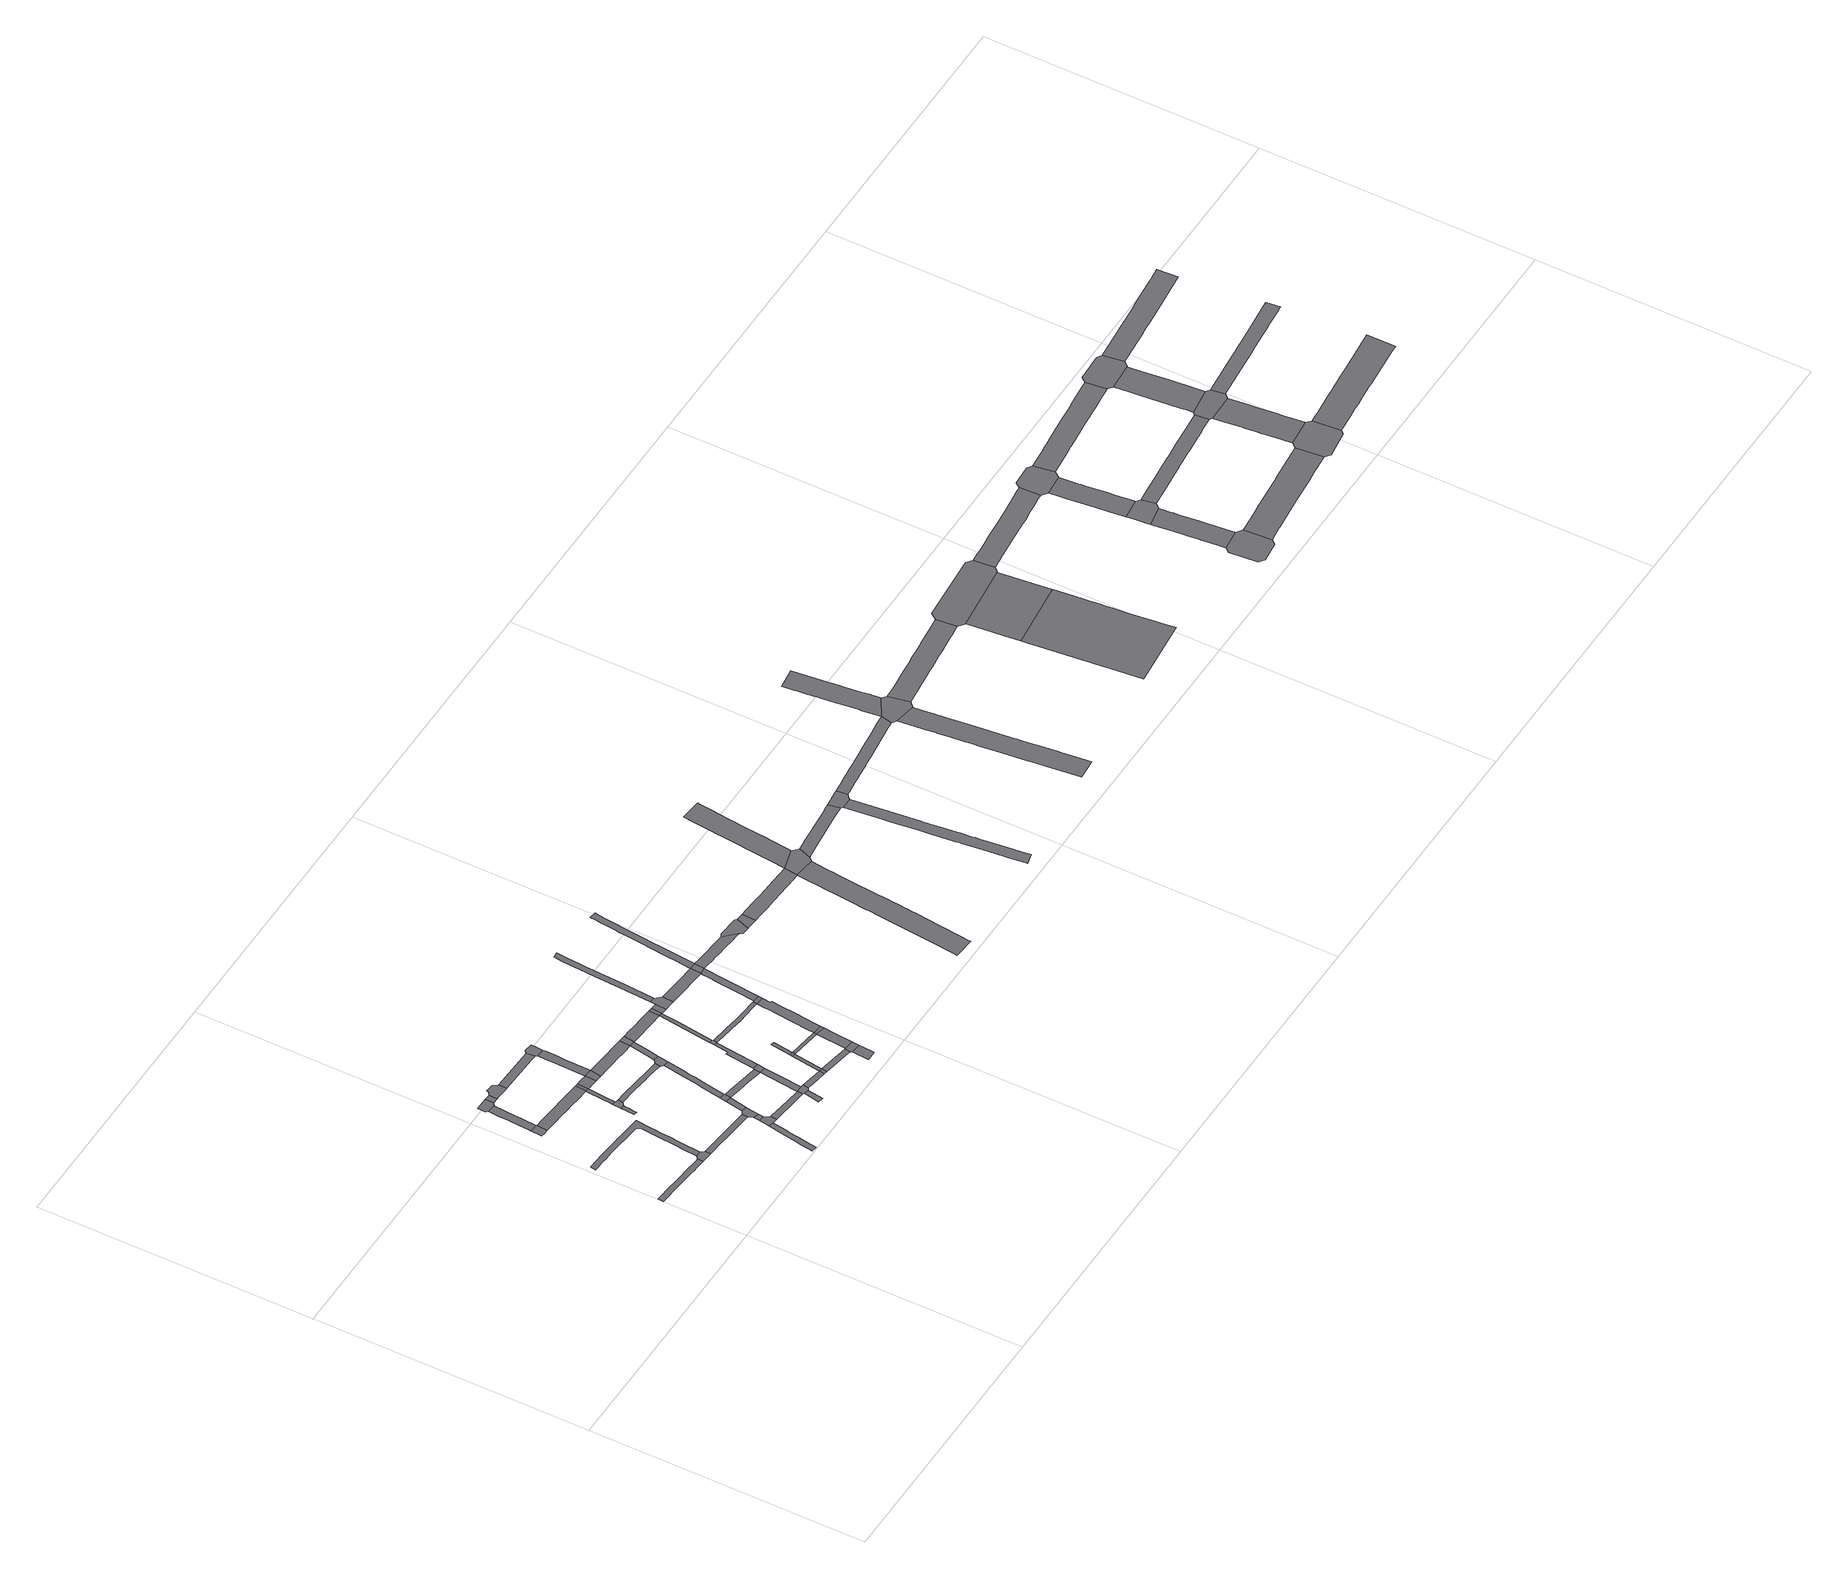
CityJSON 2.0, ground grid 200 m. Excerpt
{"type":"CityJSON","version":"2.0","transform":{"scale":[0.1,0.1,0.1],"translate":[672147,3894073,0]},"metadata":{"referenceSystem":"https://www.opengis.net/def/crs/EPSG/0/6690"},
"CityObjects":{
"road1":{"type":"Road","attributes":{"function":"9","usage":"9","RoadStructureAttribute.widthType":"4","RoadStructureAttribute.width":3.94,"RoadStructureAttribute.sectionType":"1"},"geometry":[{"type":"MultiSurface","lod":"1","boundaries":[[[0,1,2,3,4,5,6,7,8,9,10,11,12,13,14,15]]]}]},
"road2":{"type":"Road","attributes":{"function":"9","usage":"9","RoadStructureAttribute.widthType":"4","RoadStructureAttribute.width":3.96,"RoadStructureAttribute.sectionType":"1"},"geometry":[{"type":"MultiSurface","lod":"1","boundaries":[[[16,17,18,19,20,21,22,23,24,25,26,27,28,29,30,31,32,33,34,35,36,37,38,39,40,41,42,43,44,45,46,47,48,49,50,51]]]}]},
"road3":{"type":"Road","attributes":{"function":"9","usage":"9","RoadStructureAttribute.widthType":"9","RoadStructureAttribute.width":-9999,"RoadStructureAttribute.sectionType":"9"},"geometry":[{"type":"MultiSurface","lod":"1","boundaries":[[[52,53,54,55,56]]]}]},
"road4":{"type":"Road","attributes":{"function":"9","usage":"9","RoadStructureAttribute.widthType":"9","RoadStructureAttribute.width":-9999,"RoadStructureAttribute.sectionType":"9"},"geometry":[{"type":"MultiSurface","lod":"1","boundaries":[[[30,8,7,57,58,31]]]}]},
"road5":{"type":"Road","attributes":{"function":"9","usage":"9","RoadStructureAttribute.widthType":"3","RoadStructureAttribute.width":5.12,"RoadStructureAttribute.sectionType":"1"},"geometry":[{"type":"MultiSurface","lod":"1","boundaries":[[[55,59,60,61,62,63,64,65,66,67,68,69,70,56]]]}]},
"road6":{"type":"Road","attributes":{"function":"9","usage":"9","RoadStructureAttribute.widthType":"9","RoadStructureAttribute.width":-9999,"RoadStructureAttribute.sectionType":"9"},"geometry":[{"type":"MultiSurface","lod":"1","boundaries":[[[65,64,71,72,73,74]]]}]},
"road7":{"type":"Road","attributes":{"function":"9","usage":"9","RoadStructureAttribute.widthType":"3","RoadStructureAttribute.width":5.84,"RoadStructureAttribute.sectionType":"1"},"geometry":[{"type":"MultiSurface","lod":"1","boundaries":[[[75,76,72,71]]]}]},
"road8":{"type":"Road","attributes":{"function":"9","usage":"9","RoadStructureAttribute.widthType":"2","RoadStructureAttribute.width":8.48,"RoadStructureAttribute.sectionType":"1"},"geometry":[{"type":"MultiSurface","lod":"1","boundaries":[[[55,54,77,78,79,80,81,82,83,84,85,86,87,88,89,90,91,92,93,94,95,96,97]]]}]},
"road9":{"type":"Road","attributes":{"function":"9","usage":"9","RoadStructureAttribute.widthType":"4","RoadStructureAttribute.width":3.94,"RoadStructureAttribute.sectionType":"1"},"geometry":[{"type":"MultiSurface","lod":"1","boundaries":[[[98,99,100,101,102,103,58,57,104,105,106,107,108]]]}]},
"road10":{"type":"Road","attributes":{"function":"9","usage":"9","RoadStructureAttribute.widthType":"9","RoadStructureAttribute.width":-9999,"RoadStructureAttribute.sectionType":"9"},"geometry":[{"type":"MultiSurface","lod":"1","boundaries":[[[75,109,110,111,112,113,114,115,76]]]}]},
"road11":{"type":"Road","attributes":{"function":"9","usage":"9","RoadStructureAttribute.widthType":"9","RoadStructureAttribute.width":-9999,"RoadStructureAttribute.sectionType":"1"},"geometry":[{"type":"MultiSurface","lod":"1","boundaries":[[[116,117,118,119,120,121]]]}]},
"road12":{"type":"Road","attributes":{"function":"9","usage":"9","RoadStructureAttribute.widthType":"3","RoadStructureAttribute.width":4.84,"RoadStructureAttribute.sectionType":"1"},"geometry":[{"type":"MultiSurface","lod":"1","boundaries":[[[122,123,124,125,126,127,128,129,130,131,132,133,134,135,136,137,138]]]}]},
"road13":{"type":"Road","attributes":{"function":"9","usage":"9","RoadStructureAttribute.widthType":"9","RoadStructureAttribute.width":-9999,"RoadStructureAttribute.sectionType":"9"},"geometry":[{"type":"MultiSurface","lod":"1","boundaries":[[[139,116,121,140,141,142,143]]]}]},
"road14":{"type":"Road","attributes":{"function":"9","usage":"9","RoadStructureAttribute.widthType":"4","RoadStructureAttribute.width":2.58,"RoadStructureAttribute.sectionType":"1"},"geometry":[{"type":"MultiSurface","lod":"1","boundaries":[[[144,145,146,86,147,148,149,139,143]]]}]},
"road15":{"type":"Road","attributes":{"function":"9","usage":"9","RoadStructureAttribute.widthType":"9","RoadStructureAttribute.width":-9999,"RoadStructureAttribute.sectionType":"9"},"geometry":[{"type":"MultiSurface","lod":"1","boundaries":[[[150,131,130,151,152,153,154]]]}]},
"road16":{"type":"Road","attributes":{"function":"9","usage":"9","RoadStructureAttribute.widthType":"3","RoadStructureAttribute.width":4.84,"RoadStructureAttribute.sectionType":"1"},"geometry":[{"type":"MultiSurface","lod":"1","boundaries":[[[150,154,155,156]]]}]},
"road17":{"type":"Road","attributes":{"function":"9","usage":"9","RoadStructureAttribute.widthType":"9","RoadStructureAttribute.width":-9999,"RoadStructureAttribute.sectionType":"9"},"geometry":[{"type":"MultiSurface","lod":"1","boundaries":[[[146,157,87,86]]]}]},
"road18":{"type":"Road","attributes":{"function":"9","usage":"9","RoadStructureAttribute.widthType":"9","RoadStructureAttribute.width":-9999,"RoadStructureAttribute.sectionType":"9"},"geometry":[{"type":"MultiSurface","lod":"1","boundaries":[[[155,158,159,160,108,107,156]]]}]},
"road19":{"type":"Road","attributes":{"function":"9","usage":"9","RoadStructureAttribute.widthType":"2","RoadStructureAttribute.width":8.48,"RoadStructureAttribute.sectionType":"1"},"geometry":[{"type":"MultiSurface","lod":"1","boundaries":[[[161,162,163,157,146,164,165,166,167,168]]]}]},
"road20":{"type":"Road","attributes":{"function":"9","usage":"9","RoadStructureAttribute.widthType":"3","RoadStructureAttribute.width":5.84,"RoadStructureAttribute.sectionType":"1"},"geometry":[{"type":"MultiSurface","lod":"1","boundaries":[[[169,170,112,111,171,172,173,174,175]]]}]},
"road21":{"type":"Road","attributes":{"function":"9","usage":"9","RoadStructureAttribute.widthType":"3","RoadStructureAttribute.width":4.84,"RoadStructureAttribute.sectionType":"1"},"geometry":[{"type":"MultiSurface","lod":"1","boundaries":[[[160,159,176,177]]]}]},
"road22":{"type":"Road","attributes":{"function":"9","usage":"9","RoadStructureAttribute.widthType":"9","RoadStructureAttribute.width":-9999,"RoadStructureAttribute.sectionType":"9"},"geometry":[{"type":"MultiSurface","lod":"1","boundaries":[[[176,178,179,180,181,177]]]}]},
"road23":{"type":"Road","attributes":{"function":"9","usage":"9","RoadStructureAttribute.widthType":"9","RoadStructureAttribute.width":-9999,"RoadStructureAttribute.sectionType":"9"},"geometry":[{"type":"MultiSurface","lod":"1","boundaries":[[[167,182,183,168]]]}]},
"road24":{"type":"Road","attributes":{"function":"9","usage":"9","RoadStructureAttribute.widthType":"4","RoadStructureAttribute.width":3.27,"RoadStructureAttribute.sectionType":"1"},"geometry":[{"type":"MultiSurface","lod":"1","boundaries":[[[184,185,186,187,188,189,141,140,190,191,192,193,194,195,196]]]}]},
"road25":{"type":"Road","attributes":{"function":"9","usage":"9","RoadStructureAttribute.widthType":"3","RoadStructureAttribute.width":4.39,"RoadStructureAttribute.sectionType":"1"},"geometry":[{"type":"MultiSurface","lod":"1","boundaries":[[[197,198,199,200,153,152,201,202,203,204,205,206]]]}]},
"road26":{"type":"Road","attributes":{"function":"9","usage":"9","RoadStructureAttribute.widthType":"3","RoadStructureAttribute.width":5.75,"RoadStructureAttribute.sectionType":"1"},"geometry":[{"type":"MultiSurface","lod":"1","boundaries":[[[183,207,208,209,210,211,212,213,214,215,216,217,218,219,220,168]]]}]},
"road27":{"type":"Road","attributes":{"function":"9","usage":"9","RoadStructureAttribute.widthType":"3","RoadStructureAttribute.width":4.84,"RoadStructureAttribute.sectionType":"1"},"geometry":[{"type":"MultiSurface","lod":"1","boundaries":[[[221,222,223,181,180,224,225,226,227,228,229,230,231,232]]]}]},
"road28":{"type":"Road","attributes":{"function":"9","usage":"9","RoadStructureAttribute.widthType":"9","RoadStructureAttribute.width":-9999,"RoadStructureAttribute.sectionType":"9"},"geometry":[{"type":"MultiSurface","lod":"1","boundaries":[[[214,213,233,234,235,175,174]]]}]},
"road29":{"type":"Road","attributes":{"function":"9","usage":"9","RoadStructureAttribute.widthType":"3","RoadStructureAttribute.width":4.16,"RoadStructureAttribute.sectionType":"1"},"geometry":[{"type":"MultiSurface","lod":"1","boundaries":[[[236,237,238,239]]]}]},
"road30":{"type":"Road","attributes":{"function":"9","usage":"9","RoadStructureAttribute.widthType":"4","RoadStructureAttribute.width":3.99,"RoadStructureAttribute.sectionType":"1"},"geometry":[{"type":"MultiSurface","lod":"1","boundaries":[[[178,240,241,242,243,244,245,246,247,248,179]]]}]},
"road31":{"type":"Road","attributes":{"function":"9","usage":"9","RoadStructureAttribute.widthType":"2","RoadStructureAttribute.width":8.48,"RoadStructureAttribute.sectionType":"1"},"geometry":[{"type":"MultiSurface","lod":"1","boundaries":[[[182,249,250,251,252,253,254,255,256,257,258,259,260,183]]]}]},
"road32":{"type":"Road","attributes":{"function":"9","usage":"9","RoadStructureAttribute.widthType":"9","RoadStructureAttribute.width":-9999,"RoadStructureAttribute.sectionType":"9"},"geometry":[{"type":"MultiSurface","lod":"1","boundaries":[[[261,205,204,238,237,262,263]]]}]},
"road33":{"type":"Road","attributes":{"function":"9","usage":"9","RoadStructureAttribute.widthType":"9","RoadStructureAttribute.width":-9999,"RoadStructureAttribute.sectionType":"9"},"geometry":[{"type":"MultiSurface","lod":"1","boundaries":[[[231,264,265,266,267,196,195,232]]]}]},
"road34":{"type":"Road","attributes":{"function":"9","usage":"9","RoadStructureAttribute.widthType":"3","RoadStructureAttribute.width":4.16,"RoadStructureAttribute.sectionType":"1"},"geometry":[{"type":"MultiSurface","lod":"1","boundaries":[[[205,261,268,269,270,271,272,273,274]]]}]},
"road35":{"type":"Road","attributes":{"function":"9","usage":"9","RoadStructureAttribute.widthType":"4","RoadStructureAttribute.width":3.75,"RoadStructureAttribute.sectionType":"1"},"geometry":[{"type":"MultiSurface","lod":"1","boundaries":[[[262,275,276,277,278,263]]]}]},
"road36":{"type":"Road","attributes":{"function":"9","usage":"9","RoadStructureAttribute.widthType":"3","RoadStructureAttribute.width":4.84,"RoadStructureAttribute.sectionType":"1"},"geometry":[{"type":"MultiSurface","lod":"1","boundaries":[[[279,280,281,282,255,283,284,285,267,266]]]}]},
"road37":{"type":"Road","attributes":{"function":"9","usage":"9","RoadStructureAttribute.widthType":"9","RoadStructureAttribute.width":-9999,"RoadStructureAttribute.sectionType":"9"},"geometry":[{"type":"MultiSurface","lod":"1","boundaries":[[[286,287,288,244,243,271,270,289,290]]]}]},
"road38":{"type":"Road","attributes":{"function":"9","usage":"9","RoadStructureAttribute.widthType":"9","RoadStructureAttribute.width":-9999,"RoadStructureAttribute.sectionType":"9"},"geometry":[{"type":"MultiSurface","lod":"1","boundaries":[[[256,255,282,291]]]}]},
"road39":{"type":"Road","attributes":{"function":"9","usage":"9","RoadStructureAttribute.widthType":"9","RoadStructureAttribute.width":-9999,"RoadStructureAttribute.sectionType":"9"},"geometry":[{"type":"MultiSurface","lod":"1","boundaries":[[[292,277,276,293]]]}]},
"road40":{"type":"Road","attributes":{"function":"9","usage":"9","RoadStructureAttribute.widthType":"3","RoadStructureAttribute.width":4.16,"RoadStructureAttribute.sectionType":"1"},"geometry":[{"type":"MultiSurface","lod":"1","boundaries":[[[294,295,286,290,296,297,298]]]}]},
"road41":{"type":"Road","attributes":{"function":"9","usage":"9","RoadStructureAttribute.widthType":"4","RoadStructureAttribute.width":2.46,"RoadStructureAttribute.sectionType":"1"},"geometry":[{"type":"MultiSurface","lod":"1","boundaries":[[[299,277,292,300,301,302,303]]]}]},
"road42":{"type":"Road","attributes":{"function":"9","usage":"9","RoadStructureAttribute.widthType":"9","RoadStructureAttribute.width":-9999,"RoadStructureAttribute.sectionType":"9"},"geometry":[{"type":"MultiSurface","lod":"1","boundaries":[[[297,304,305,306,307,308,309,310,311,298]]]}]},
"road43":{"type":"Road","attributes":{"function":"9","usage":"9","RoadStructureAttribute.widthType":"9","RoadStructureAttribute.width":-9999,"RoadStructureAttribute.sectionType":"9"},"geometry":[{"type":"MultiSurface","lod":"1","boundaries":[[[302,312,313,303]]]}]},
"road44":{"type":"Road","attributes":{"function":"9","usage":"9","RoadStructureAttribute.widthType":"4","RoadStructureAttribute.width":3.75,"RoadStructureAttribute.sectionType":"1"},"geometry":[{"type":"MultiSurface","lod":"1","boundaries":[[[314,315,316,317,318,319,292,293]]]}]},
"road45":{"type":"Road","attributes":{"function":"9","usage":"9","RoadStructureAttribute.widthType":"2","RoadStructureAttribute.width":8.48,"RoadStructureAttribute.sectionType":"1"},"geometry":[{"type":"MultiSurface","lod":"1","boundaries":[[[320,321,322,323,291,282,324,325,326,327,328,329,330]]]}]},
"road46":{"type":"Road","attributes":{"function":"9","usage":"9","RoadStructureAttribute.widthType":"4","RoadStructureAttribute.width":2.46,"RoadStructureAttribute.sectionType":"1"},"geometry":[{"type":"MultiSurface","lod":"1","boundaries":[[[312,331,332,333,313]]]}]},
"road47":{"type":"Road","attributes":{"function":"9","usage":"9","RoadStructureAttribute.widthType":"4","RoadStructureAttribute.width":2.41,"RoadStructureAttribute.sectionType":"1"},"geometry":[{"type":"MultiSurface","lod":"1","boundaries":[[[334,335,336,337,310,309,338,339,340,341,330]]]}]},
"road48":{"type":"Road","attributes":{"function":"9","usage":"9","RoadStructureAttribute.widthType":"4","RoadStructureAttribute.width":1.93,"RoadStructureAttribute.sectionType":"1"},"geometry":[{"type":"MultiSurface","lod":"1","boundaries":[[[342,343,344,345,346,347,312,302,348]]]}]},
"road49":{"type":"Road","attributes":{"function":"9","usage":"9","RoadStructureAttribute.widthType":"2","RoadStructureAttribute.width":7.34,"RoadStructureAttribute.sectionType":"1"},"geometry":[{"type":"MultiSurface","lod":"1","boundaries":[[[349,350,351,352,353,354]]]}]},
"road50":{"type":"Road","attributes":{"function":"9","usage":"9","RoadStructureAttribute.widthType":"9","RoadStructureAttribute.width":-9999,"RoadStructureAttribute.sectionType":"9"},"geometry":[{"type":"MultiSurface","lod":"1","boundaries":[[[316,352,351,355,356,357,317]]]}]},
"road51":{"type":"Road","attributes":{"function":"9","usage":"9","RoadStructureAttribute.widthType":"9","RoadStructureAttribute.width":-9999,"RoadStructureAttribute.sectionType":"9"},"geometry":[{"type":"MultiSurface","lod":"1","boundaries":[[[341,358,320,330]]]}]},
"road52":{"type":"Road","attributes":{"function":"9","usage":"9","RoadStructureAttribute.widthType":"4","RoadStructureAttribute.width":2.9,"RoadStructureAttribute.sectionType":"1"},"geometry":[{"type":"MultiSurface","lod":"1","boundaries":[[[359,360,361,362,363,306,305,364,365,366,367,368,369,370]]]}]},
"road53":{"type":"Road","attributes":{"function":"9","usage":"9","RoadStructureAttribute.widthType":"2","RoadStructureAttribute.width":7.34,"RoadStructureAttribute.sectionType":"1"},"geometry":[{"type":"MultiSurface","lod":"1","boundaries":[[[355,371,372,344,373,356]]]}]},
"road54":{"type":"Road","attributes":{"function":"9","usage":"9","RoadStructureAttribute.widthType":"2","RoadStructureAttribute.width":8.48,"RoadStructureAttribute.sectionType":"1"},"geometry":[{"type":"MultiSurface","lod":"1","boundaries":[[[374,358,341,375,376]]]}]},
"road55":{"type":"Road","attributes":{"function":"9","usage":"9","RoadStructureAttribute.widthType":"9","RoadStructureAttribute.width":-9999,"RoadStructureAttribute.sectionType":"9"},"geometry":[{"type":"MultiSurface","lod":"1","boundaries":[[[345,344,372,377]]]}]},
"road56":{"type":"Road","attributes":{"function":"9","usage":"9","RoadStructureAttribute.widthType":"9","RoadStructureAttribute.width":-9999,"RoadStructureAttribute.sectionType":"9"},"geometry":[{"type":"MultiSurface","lod":"1","boundaries":[[[378,379,380,381,374,376,382,383,384]]]}]},
"road57":{"type":"Road","attributes":{"function":"9","usage":"9","RoadStructureAttribute.widthType":"2","RoadStructureAttribute.width":7.34,"RoadStructureAttribute.sectionType":"1"},"geometry":[{"type":"MultiSurface","lod":"1","boundaries":[[[377,385,386,387,388,389,390,391,359,392,393,394,395,396,397,345]]]}]},
"road58":{"type":"Road","attributes":{"function":"9","usage":"9","RoadStructureAttribute.widthType":"4","RoadStructureAttribute.width":3.91,"RoadStructureAttribute.sectionType":"1"},"geometry":[{"type":"MultiSurface","lod":"1","boundaries":[[[398,399,400,401,402,403,379,378,404,405,406,407,408,409,410,411,412,413,414,415,416,417,418,419,420]]]}]},
"road59":{"type":"Road","attributes":{"function":"9","usage":"9","RoadStructureAttribute.widthType":"9","RoadStructureAttribute.width":-9999,"RoadStructureAttribute.sectionType":"9"},"geometry":[{"type":"MultiSurface","lod":"1","boundaries":[[[421,360,359,391,422,423]]]}]},
"road60":{"type":"Road","attributes":{"function":"9","usage":"9","RoadStructureAttribute.widthType":"2","RoadStructureAttribute.width":8.48,"RoadStructureAttribute.sectionType":"1"},"geometry":[{"type":"MultiSurface","lod":"1","boundaries":[[[424,425,426,427,384,383,428,429,430,431,432,433]]]}]},
"road61":{"type":"Road","attributes":{"function":"9","usage":"9","RoadStructureAttribute.widthType":"3","RoadStructureAttribute.width":4.78,"RoadStructureAttribute.sectionType":"1"},"geometry":[{"type":"MultiSurface","lod":"1","boundaries":[[[422,434,435,436,437,438,432,439,440,441,442,443,444,445,423]]]}]},
"road62":{"type":"Road","attributes":{"function":"9","usage":"9","RoadStructureAttribute.widthType":"9","RoadStructureAttribute.width":-9999,"RoadStructureAttribute.sectionType":"9"},"geometry":[{"type":"MultiSurface","lod":"1","boundaries":[[[432,438,446,433]]]}]},
"road63":{"type":"Road","attributes":{"function":"9","usage":"9","RoadStructureAttribute.widthType":"3","RoadStructureAttribute.width":4.62,"RoadStructureAttribute.sectionType":"1"},"geometry":[{"type":"MultiSurface","lod":"1","boundaries":[[[447,448,449,450,451,452,453,454,455,456,457,458,459,460,461,462,463,464,465,466,467,468,469,470,471,472,433,446]]]}]},
"road64":{"type":"Road","attributes":{"function":"9","usage":"9","RoadStructureAttribute.widthType":"2","RoadStructureAttribute.width":8.48,"RoadStructureAttribute.sectionType":"1"},"geometry":[{"type":"MultiSurface","lod":"1","boundaries":[[[446,438,473,474,475,476,477,478,479,480,481,482,483,484,485]]]}]},
"road65":{"type":"Road","attributes":{"function":"9","usage":"9","RoadStructureAttribute.widthType":"9","RoadStructureAttribute.width":-9999,"RoadStructureAttribute.sectionType":"9"},"geometry":[{"type":"MultiSurface","lod":"1","boundaries":[[[486,487,481,480,488,489,490,491]]]}]},
"road66":{"type":"Road","attributes":{"function":"9","usage":"9","RoadStructureAttribute.widthType":"2","RoadStructureAttribute.width":8.48,"RoadStructureAttribute.sectionType":"1"},"geometry":[{"type":"MultiSurface","lod":"1","boundaries":[[[492,491,490,493,494]]]}]},
"road67":{"type":"Road","attributes":{"function":"9","usage":"9","RoadStructureAttribute.widthType":"2","RoadStructureAttribute.width":8.48,"RoadStructureAttribute.sectionType":"1"},"geometry":[{"type":"MultiSurface","lod":"1","boundaries":[[[495,496,497,498,499,500,501,502,503,504,505,506,492,494]]]}]},
"road68":{"type":"Road","attributes":{"function":"9","usage":"9","RoadStructureAttribute.widthType":"1","RoadStructureAttribute.width":15.11,"RoadStructureAttribute.sectionType":"1"},"geometry":[{"type":"MultiSurface","lod":"1","boundaries":[[[501,507,508,509,510,511,512,513,514,515,516,517,518,519,520,521,522,523,524,525,526,527,528,529,530,531,532,533,534,535,536,537,538,539,540,541]]]}]},
"road69":{"type":"Road","attributes":{"function":"9","usage":"9","RoadStructureAttribute.widthType":"9","RoadStructureAttribute.width":-9999,"RoadStructureAttribute.sectionType":"9"},"geometry":[{"type":"MultiSurface","lod":"1","boundaries":[[[542,543,544,502,501,541]]]}]},
"road70":{"type":"Road","attributes":{"function":"9","usage":"9","RoadStructureAttribute.widthType":"1","RoadStructureAttribute.width":15.11,"RoadStructureAttribute.sectionType":"1"},"geometry":[{"type":"MultiSurface","lod":"1","boundaries":[[[545,546,547,548,549,550,551,552,553,554,555,556,557,502,544,558,559,560,561,562,563,564,565,566,567,568,569,570]]]}]},
"road71":{"type":"Road","attributes":{"function":"9","usage":"9","RoadStructureAttribute.widthType":"2","RoadStructureAttribute.width":7.85,"RoadStructureAttribute.sectionType":"1"},"geometry":[{"type":"MultiSurface","lod":"1","boundaries":[[[571,572,573,574,575,576,577,578,579,580,581,582,583,584,585,586,543,542]]]}]},
"road72":{"type":"Road","attributes":{"function":"9","usage":"9","RoadStructureAttribute.widthType":"2","RoadStructureAttribute.width":7.68,"RoadStructureAttribute.sectionType":"1"},"geometry":[{"type":"MultiSurface","lod":"1","boundaries":[[[587,588,589,590,591,592,593,594,595,596,597,598,599,600,601,602,603,604,605,606,607,608,609,610,611,612,613,614,615,616,617,618,619,620,621,622,623]]]}]},
"road73":{"type":"Road","attributes":{"function":"9","usage":"9","RoadStructureAttribute.widthType":"9","RoadStructureAttribute.width":-9999,"RoadStructureAttribute.sectionType":"9"},"geometry":[{"type":"MultiSurface","lod":"1","boundaries":[[[624,625,626,578,577,604,603,627,628]]]}]},
"road74":{"type":"Road","attributes":{"function":"9","usage":"9","RoadStructureAttribute.widthType":"2","RoadStructureAttribute.width":7.85,"RoadStructureAttribute.sectionType":"1"},"geometry":[{"type":"MultiSurface","lod":"1","boundaries":[[[629,630,631,632,633,634,635,636,637,638,639,640,641,642,643,644,645,646,647,648,649,650,651,652,653,654,655,656,657,624,628]]]}]},
"road75":{"type":"Road","attributes":{"function":"9","usage":"9","RoadStructureAttribute.widthType":"2","RoadStructureAttribute.width":14.54,"RoadStructureAttribute.sectionType":"1"},"geometry":[{"type":"MultiSurface","lod":"1","boundaries":[[[658,659,660,661,662,663,664,665,666,667,668,669,670,671,672,673,674,675,676,677,678,679,680,681,682,683,684,685,686,687,688,689,690,691,692,693,694]]]}]},
"road76":{"type":"Road","attributes":{"function":"9","usage":"9","RoadStructureAttribute.widthType":"9","RoadStructureAttribute.width":-9999,"RoadStructureAttribute.sectionType":"9"},"geometry":[{"type":"MultiSurface","lod":"1","boundaries":[[[695,696,641,640,694,693,697]]]}]},
"road77":{"type":"Road","attributes":{"function":"9","usage":"9","RoadStructureAttribute.widthType":"2","RoadStructureAttribute.width":14.54,"RoadStructureAttribute.sectionType":"1"},"geometry":[{"type":"MultiSurface","lod":"1","boundaries":[[[698,699,700,701,702,703,704,705,706,707,708,709,710,711,641,696,712,713,714,715,716,717,718,719,720,721,722,723]]]}]},
"road78":{"type":"Road","attributes":{"function":"9","usage":"9","RoadStructureAttribute.widthType":"2","RoadStructureAttribute.width":12.28,"RoadStructureAttribute.sectionType":"1"},"geometry":[{"type":"MultiSurface","lod":"1","boundaries":[[[724,725,726,727,728,729,730,731,732,733,734,735,736,737,738,739,740,741,742,743,744,745,746,747,748,749,750,751,752,695,697]]]}]},
"road79":{"type":"Road","attributes":{"function":"2","usage":"1","RoadStructureAttribute.widthType":"1","RoadStructureAttribute.width":44.4,"RoadStructureAttribute.sectionType":"1"},"geometry":[{"type":"MultiSurface","lod":"1","boundaries":[[[753,754,755,756,757,758,759,760,761,762,763,764,765,766,767,768,769,770,771,772,773,774,775,776]]]}]},
"road80":{"type":"Road","attributes":{"function":"1","usage":"1","RoadStructureAttribute.widthType":"1","RoadStructureAttribute.width":44.4,"RoadStructureAttribute.sectionType":"1"},"geometry":[{"type":"MultiSurface","lod":"1","boundaries":[[[775,777,778,779,780,781,782,783,776]]]}]},
"road81":{"type":"Road","attributes":{"function":"9","usage":"9","RoadStructureAttribute.widthType":"9","RoadStructureAttribute.width":-9999,"RoadStructureAttribute.sectionType":"9"},"geometry":[{"type":"MultiSurface","lod":"1","boundaries":[[[741,740,779,778,784,785,786,787,788]]]}]},
"road82":{"type":"Road","attributes":{"function":"9","usage":"9","RoadStructureAttribute.widthType":"2","RoadStructureAttribute.width":12.18,"RoadStructureAttribute.sectionType":"1"},"geometry":[{"type":"MultiSurface","lod":"1","boundaries":[[[789,790,791,792,793,794,795,796,797,798,786,785,799,800,801,802,803,804,805,806,807,808,809,810]]]}]},
"road83":{"type":"Road","attributes":{"function":"9","usage":"9","RoadStructureAttribute.widthType":"9","RoadStructureAttribute.width":-9999,"RoadStructureAttribute.sectionType":"9"},"geometry":[{"type":"MultiSurface","lod":"1","boundaries":[[[811,812,813,814,815,816,817,818]]]}]},
"road84":{"type":"Road","attributes":{"function":"9","usage":"9","RoadStructureAttribute.widthType":"2","RoadStructureAttribute.width":14.52,"RoadStructureAttribute.sectionType":"1"},"geometry":[{"type":"MultiSurface","lod":"1","boundaries":[[[819,820,821,822,823,824,825,826,827,828,829,830,831,832,833,834,835,836,837,838,811,818]]]}]},
"road85":{"type":"Road","attributes":{"function":"9","usage":"9","RoadStructureAttribute.widthType":"9","RoadStructureAttribute.width":-9999,"RoadStructureAttribute.sectionType":"9"},"geometry":[{"type":"MultiSurface","lod":"1","boundaries":[[[839,840,841,842,843,844,845,828,827]]]}]},
"road86":{"type":"Road","attributes":{"function":"9","usage":"9","RoadStructureAttribute.widthType":"2","RoadStructureAttribute.width":14.52,"RoadStructureAttribute.sectionType":"1"},"geometry":[{"type":"MultiSurface","lod":"1","boundaries":[[[841,846,847,848,849,850,851,852,853,854,855,856,857,858,859,860,861,862,863,842]]]}]},
"road87":{"type":"Road","attributes":{"function":"9","usage":"9","RoadStructureAttribute.widthType":"9","RoadStructureAttribute.width":-9999,"RoadStructureAttribute.sectionType":"9"},"geometry":[{"type":"MultiSurface","lod":"1","boundaries":[[[864,865,810,809,857,856,866,867]]]}]},
"road88":{"type":"Road","attributes":{"function":"9","usage":"9","RoadStructureAttribute.widthType":"1","RoadStructureAttribute.width":20.08,"RoadStructureAttribute.sectionType":"1"},"geometry":[{"type":"MultiSurface","lod":"1","boundaries":[[[868,869,870,871,872,873,874,875,876,877,817,816,878,879,880,881,882,883,884,885,886,887]]]}]},
"road89":{"type":"Road","attributes":{"function":"9","usage":"9","RoadStructureAttribute.widthType":"2","RoadStructureAttribute.width":8.97,"RoadStructureAttribute.sectionType":"1"},"geometry":[{"type":"MultiSurface","lod":"1","boundaries":[[[888,889,890,891,892,893,894,895,896,840,839,897,898,899,900,901,902,903,904,905,906,907,908,909,910,911,912]]]}]},
"road90":{"type":"Road","attributes":{"function":"9","usage":"9","RoadStructureAttribute.widthType":"2","RoadStructureAttribute.width":12.51,"RoadStructureAttribute.sectionType":"1"},"geometry":[{"type":"MultiSurface","lod":"1","boundaries":[[[913,914,915,916,917,918,919,920,921,922,923,924,925,867,866,926,927,928,929,930,931,932,933,934,935,936,937,938,939,940,941]]]}]},
"road91":{"type":"Road","attributes":{"function":"9","usage":"9","RoadStructureAttribute.widthType":"9","RoadStructureAttribute.width":-9999,"RoadStructureAttribute.sectionType":"9"},"geometry":[{"type":"MultiSurface","lod":"1","boundaries":[[[886,942,943,944,945,946,947,948,949,887]]]}]},
"road92":{"type":"Road","attributes":{"function":"9","usage":"9","RoadStructureAttribute.widthType":"1","RoadStructureAttribute.width":19,"RoadStructureAttribute.sectionType":"1"},"geometry":[{"type":"MultiSurface","lod":"1","boundaries":[[[947,950,951,952,953,954,955,956,957,958,959,960,961,962,963,964,965,948]]]}]},
"road93":{"type":"Road","attributes":{"function":"9","usage":"9","RoadStructureAttribute.widthType":"9","RoadStructureAttribute.width":-9999,"RoadStructureAttribute.sectionType":"9"},"geometry":[{"type":"MultiSurface","lod":"1","boundaries":[[[911,957,956,966,967,968,969,912]]]}]},
"road94":{"type":"Road","attributes":{"function":"9","usage":"9","RoadStructureAttribute.widthType":"1","RoadStructureAttribute.width":19,"RoadStructureAttribute.sectionType":"1"},"geometry":[{"type":"MultiSurface","lod":"1","boundaries":[[[968,970,971,972,973,974,975,976,977,978,979,980,981,982,969]]]}]},
"road95":{"type":"Road","attributes":{"function":"9","usage":"9","RoadStructureAttribute.widthType":"9","RoadStructureAttribute.width":-9999,"RoadStructureAttribute.sectionType":"9"},"geometry":[{"type":"MultiSurface","lod":"1","boundaries":[[[940,976,975,983,984,985,986,941]]]}]},
"road96":{"type":"Road","attributes":{"function":"9","usage":"9","RoadStructureAttribute.widthType":"1","RoadStructureAttribute.width":20.08,"RoadStructureAttribute.sectionType":"1"},"geometry":[{"type":"MultiSurface","lod":"1","boundaries":[[[987,988,989,990,991,992,993,994,995,996,946,945,997,998,999,1000,1001,1002,1003,1004,1005,1006,1007,1008,1009]]]}]},
"road97":{"type":"Road","attributes":{"function":"9","usage":"9","RoadStructureAttribute.widthType":"2","RoadStructureAttribute.width":8.93,"RoadStructureAttribute.sectionType":"1"},"geometry":[{"type":"MultiSurface","lod":"1","boundaries":[[[1010,1011,1012,1013,1014,1015,1016,1017,1018,1019,1020,1021,1022,1023,1024,1025,1026,1027,967,966]]]}]},
"road98":{"type":"Road","attributes":{"function":"9","usage":"9","RoadStructureAttribute.widthType":"2","RoadStructureAttribute.width":12.64,"RoadStructureAttribute.sectionType":"1"},"geometry":[{"type":"MultiSurface","lod":"1","boundaries":[[[1028,1029,1030,1031,1032,1033,1034,1035,1036,1037,1038,984,983,1039,1040,1041,1042,1043,1044,1045,1046,1047]]]}]}
},
"vertices":[
[4,606,0],[7,605,0],[168,590,0],[259,581,0],[319,575,0],[333,573,0],[370,570,0],[437,564,0],[441,604,0],[415,606,0],[373,610,0],[354,612,0],[210,626,0],[177,629,0],[153,632,0],[8,645,0],
[71,1112,0],[81,1112,0],[125,1109,0],[139,1108,0],[190,1105,0],[222,1103,0],[248,1100,0],[431,1082,0],[480,1077,0],[499,1049,0],[493,987,0],[487,919,0],[475,785,0],[470,727,0],[460,622,0],[501,624,0],[515,782,0],[522,863,0],[527,915,0],[533,979,0],[534,1000,0],[544,1111,0],[470,1118,0],[423,1123,0],[366,1129,0],[350,1130,0],[348,1131,0],[329,1132,0],[293,1136,0],[279,1137,0],[271,1138,0],[259,1139,0],[226,1143,0],[171,1146,0],[43,1154,0],[37,1115,0],
[130,1557,0],[154,1555,0],[189,1552,0],[196,1632,0],[136,1637,0],
[519,557,0],[523,598,0],
[196,1635,0],[197,1653,0],[202,1733,0],[202,1747,0],[205,1800,0],[214,1951,0],[154,1957,0],[150,1888,0],[146,1808,0],[141,1720,0],[138,1659,0],[136,1640,0],
[236,1968,0],[238,2028,0],[144,2032,0],[141,1972,0],
[278,1966,0],[281,2026,0],
[235,1548,0],[253,1547,0],[284,1544,0],[335,1540,0],[420,1532,0],[448,1530,0],[488,1526,0],[511,1524,0],[613,1515,0],[616,1515,0],[623,1594,0],[592,1597,0],[573,1599,0],[557,1600,0],[518,1604,0],[484,1607,0],[363,1617,0],[317,1622,0],[260,1627,0],[250,1627,0],[199,1632,0],
[893,561,0],[643,586,0],[620,588,0],[600,590,0],[592,591,0],[545,595,0],[637,547,0],[698,540,0],[901,520,0],[922,518,0],[923,558,0],
[292,1966,0],[370,1960,0],[390,1960,0],[392,2020,0],[366,2051,0],[306,2059,0],[304,2043,0],
[593,1245,0],[586,1147,0],[609,1145,0],[612,1179,0],[614,1194,0],[618,1243,0],
[905,45,0],[907,59,0],[914,101,0],[922,148,0],[927,179,0],[936,235,0],[938,244,0],[946,294,0],[956,352,0],[917,359,0],[900,258,0],[881,146,0],[874,101,0],[866,57,0],[862,34,0],[859,13,0],[898,7,0],
[597,1309,0],[645,1264,0],[649,1301,0],[624,1304,0],[621,1307,0],
[627,1380,0],[639,1509,0],[639,1512,0],[615,1512,0],[602,1370,0],[599,1338,0],
[930,436,0],[959,352,0],[992,348,0],[997,393,0],[972,429,0],
[977,469,0],[937,482,0],
[647,1592,0],
[988,554,0],[991,568,0],[951,575,0],
[727,1585,0],[703,1587,0],[675,1590,0],[642,1512,0],[686,1508,0],[696,1507,0],[725,1505,0],[730,1585,0],
[473,2017,0],[430,2018,0],[556,1954,0],[674,1950,0],[704,1949,0],[727,1948,0],[720,2008,0],
[1014,695,0],[973,702,0],
[1017,697,0],[1025,741,0],[1022,744,0],[982,751,0],
[776,1501,0],[790,1580,0],
[992,1264,0],[920,1272,0],[874,1277,0],[792,1286,0],[754,1290,0],[710,1295,0],[755,1255,0],[861,1243,0],[879,1241,0],[919,1236,0],[999,1228,0],[1039,1220,0],[1044,1258,0],
[1176,370,0],[1114,378,0],[1098,380,0],[1075,383,0],[1073,339,0],[1131,333,0],[1205,325,0],[1271,318,0],[1274,357,0],[1271,358,0],
[790,1583,0],[790,1600,0],[793,1756,0],[794,1774,0],[795,1820,0],[797,1915,0],[797,1931,0],[737,1932,0],[736,1876,0],[734,1810,0],[734,1775,0],[732,1705,0],[730,1604,0],[730,1588,0],
[1038,1078,0],[1014,934,0],[1009,906,0],[1028,780,0],[1044,871,0],[1048,899,0],[1051,916,0],[1063,984,0],[1068,1017,0],[1077,1068,0],[1098,1196,0],[1059,1203,0],
[799,2000,0],[801,2019,0],[741,2027,0],
[1299,189,0],[1317,304,0],[1279,310,0],[1261,195,0],
[1105,681,0],[1195,666,0],[1295,648,0],[1304,647,0],[1307,692,0],[1303,693,0],[1203,710,0],[1134,722,0],[1113,726,0],
[842,1495,0],[873,1493,0],[915,1489,0],[955,1486,0],[1040,1478,0],[1101,1473,0],[1104,1473,0],[1108,1553,0],[1031,1559,0],[963,1565,0],[871,1573,0],[793,1580,0],
[1322,358,0],[1336,315,0],[1343,355,0],
[1100,1210,0],[1107,1250,0],[1111,1273,0],[1071,1280,0],
[1337,514,0],[1342,562,0],[1351,639,0],[1307,644,0],[1297,561,0],[1288,479,0],[1275,360,0],
[1381,307,0],[1493,288,0],[1500,327,0],[1497,328,0],
[1122,1339,0],[1139,1444,0],[1143,1466,0],[1144,1469,0],[1103,1470,0],[1099,1448,0],[1080,1332,0],
[1314,698,0],[1313,695,0],[1310,693,0],[1353,651,0],[1358,693,0],
[1158,1548,0],
[1525,323,0],[1518,284,0],
[1361,909,0],[1341,912,0],[1384,907,0],[1398,1014,0],[1374,1017,0],
[1500,330,0],[1525,326,0],[1554,534,0],[1555,537,0],[1530,540,0],
[1401,1014,0],[1403,1013,0],[1407,1043,0],[1405,1045,0],[1403,1047,0],[1402,1050,0],[1379,1053,0],[1375,1024,0],
[1558,556,0],[1533,560,0],
[1658,259,0],[1724,248,0],[1743,245,0],[1750,284,0],[1653,301,0],[1527,323,0],
[1434,1524,0],[1346,1532,0],[1266,1539,0],[1220,1543,0],[1147,1469,0],[1184,1466,0],[1228,1462,0],[1275,1458,0],[1341,1452,0],[1424,1445,0],[1427,1445,0],
[1558,559,0],[1579,706,0],[1554,710,0],
[1427,1442,0],[1402,1246,0],[1394,1178,0],[1384,1100,0],[1420,1193,0],[1436,1317,0],[1451,1440,0],[1451,1443,0],
[1738,511,0],[1774,506,0],[1777,505,0],[1779,525,0],[1776,526,0],[1561,556,0],[1558,536,0],
[1814,112,0],[1820,199,0],[1823,225,0],[1752,231,0],[1744,113,0],[1744,110,0],
[1827,276,0],[1757,283,0],[1754,283,0],
[1458,1522,0],
[1824,966,0],[1826,996,0],[1702,1005,0],[1651,1010,0],[1530,1026,0],[1484,1002,0],[1526,996,0],[1549,993,0],[1647,981,0],[1699,975,0],[1783,969,0],[1821,966,0],
[1839,417,0],[1846,492,0],[1777,502,0],
[1504,1518,0],[1454,1442,0],[1497,1439,0],
[1848,519,0],
[1546,1551,0],[1506,1554,0],[1505,1539,0],[1504,1521,0],[1543,1435,0],[1577,1432,0],[1584,1511,0],
[1853,572,0],[1859,630,0],[1869,720,0],[1879,821,0],[1887,897,0],[1875,899,0],[1882,959,0],[1823,963,0],[1817,905,0],[1814,870,0],[1807,802,0],[1783,571,0],[1779,528,0],
[1546,2225,0],[1540,2154,0],[1536,2086,0],[1532,2023,0],[1529,1975,0],[1520,1783,0],[1551,1640,0],[1559,1765,0],[1560,1781,0],[1561,1809,0],[1564,1858,0],[1569,1957,0],[1572,2021,0],[1573,2039,0],[1575,2072,0],[1576,2089,0],[1577,2104,0],[1578,2126,0],[1580,2151,0],[1585,2218,0],[1588,2253,0],[1591,2284,0],[1551,2282,0],
[1833,995,0],[1885,990,0],[1836,995,0],
[1887,1485,0],[1766,1495,0],[1708,1501,0],[1636,1507,0],[1635,1427,0],[1675,1423,0],[1724,1419,0],[1758,1416,0],[1883,1405,0],[1890,1485,0],
[1888,1011,0],[1907,1180,0],[1917,1270,0],[1932,1407,0],[1932,1410,0],[1882,1402,0],[1873,1323,0],[1870,1291,0],[1866,1261,0],[1863,1229,0],[1858,1183,0],[1851,1123,0],
[1938,1484,0],
[1938,1487,0],[1959,1694,0],[1966,1765,0],[1969,1790,0],[1973,1837,0],[1975,1857,0],[1990,1987,0],[2005,2136,0],[2008,2161,0],[2015,2218,0],[2020,2252,0],[1971,2258,0],[1967,2217,0],[1964,2191,0],[1962,2170,0],[1960,2153,0],[1950,2059,0],[1948,2042,0],[1942,1987,0],[1941,1978,0],[1934,1915,0],[1929,1862,0],[1911,1691,0],[1909,1670,0],[1902,1595,0],[1891,1488,0],
[1976,1406,0],[2016,1402,0],[2057,1398,0],[2098,1394,0],[2149,1389,0],[2186,1386,0],[2200,1384,0],[2310,1374,0],[2230,1456,0],[2131,1465,0],[2085,1470,0],[1983,1479,0],[1941,1483,0],
[2402,1458,0],[2253,1472,0],[2311,1372,0],[2325,1353,0],[2380,1348,0],[2415,1446,0],
[2470,1442,0],[2383,1348,0],[2464,1342,0],
[2512,1339,0],[2593,1333,0],[2667,1329,0],[2822,1320,0],[2831,1320,0],[2942,1314,0],[2945,1314,0],[2957,1414,0],[2831,1420,0],[2678,1429,0],[2589,1433,0],[2516,1439,0],
[2945,1311,0],[2940,1266,0],[2936,1233,0],[2932,1202,0],[2929,1170,0],[2921,1080,0],[2916,1025,0],[2914,995,0],[2906,910,0],[2894,782,0],[2893,768,0],[2884,671,0],[2878,602,0],[2850,335,0],[2845,286,0],[2826,105,0],[2824,88,0],[2973,72,0],[2977,108,0],[2981,143,0],[2998,308,0],[3017,488,0],[3024,552,0],[3024,557,0],[3028,599,0],[3030,617,0],[3037,690,0],[3038,702,0],[3046,792,0],[3065,1003,0],[3066,1018,0],[3075,1111,0],[3075,1113,0],[3081,1187,0],[3094,1296,0],
[3119,1326,0],[3153,1418,0],[3113,1457,0],
[3032,2118,0],[3018,1989,0],[3011,1928,0],[3008,1897,0],[3000,1820,0],[2996,1774,0],[2989,1707,0],[2985,1674,0],[2984,1655,0],[2979,1606,0],[2971,1536,0],[2970,1521,0],[2957,1417,0],[3115,1473,0],[3121,1520,0],[3137,1677,0],[3140,1710,0],[3152,1828,0],[3158,1886,0],[3158,1891,0],[3160,1909,0],[3164,1949,0],[3177,2064,0],[3188,2165,0],[3191,2176,0],[3040,2193,0],
[3151,1330,0],[3224,1339,0],[3226,1339,0],[3366,1353,0],[3481,1364,0],[3519,1367,0],[3597,1374,0],[3580,1459,0],[3561,1457,0],[3539,1455,0],[3510,1452,0],[3443,1445,0],[3272,1429,0],[3242,1426,0],[3225,1425,0],[3209,1423,0],
[3829,168,0],[3809,335,0],[3792,483,0],[3789,509,0],[3786,531,0],[3777,611,0],[3771,662,0],[3764,725,0],[3753,819,0],[3753,822,0],[3747,875,0],[3746,881,0],[3741,926,0],[3733,1004,0],[3732,1014,0],[3722,1104,0],[3692,1361,0],[3611,1360,0],[3643,1091,0],[3648,1038,0],[3652,1005,0],[3671,841,0],[3674,810,0],[3681,750,0],[3683,727,0],[3685,713,0],[3693,639,0],[3696,613,0],[3698,595,0],[3701,574,0],[3704,546,0],[3720,406,0],[3724,374,0],[3744,201,0],[3753,125,0],[3755,108,0],[3833,127,0],
[3715,1474,0],[3695,1472,0],[3630,1465,0],[3702,1375,0],[3724,1395,0],
[3746,1397,0],[3834,1407,0],[3880,1412,0],[3895,1413,0],[3914,1415,0],[3996,1424,0],[4023,1427,0],[4091,1435,0],[4173,1444,0],[4360,1467,0],[4395,1471,0],[4413,1473,0],[4434,1556,0],[4359,1547,0],[4275,1537,0],[4214,1529,0],[4183,1526,0],[4160,1523,0],[4144,1521,0],[4113,1518,0],[4078,1514,0],[4029,1509,0],[3983,1503,0],[3910,1496,0],[3906,1495,0],[3874,1492,0],[3828,1487,0],[3769,1480,0],[3766,1480,0],
[4468,1274,0],[4470,1253,0],[4477,1188,0],[4479,1175,0],[4488,1089,0],[4500,983,0],[4502,967,0],[4507,922,0],[4509,904,0],[4512,873,0],[4516,837,0],[4524,768,0],[4539,637,0],[4548,559,0],[4555,507,0],[4564,431,0],[4592,195,0],[4741,206,0],[4736,249,0],[4716,419,0],[4714,435,0],[4703,526,0],[4696,584,0],[4690,635,0],[4683,699,0],[4681,720,0],[4679,734,0],[4676,757,0],[4660,901,0],[4649,999,0],[4644,1043,0],[4636,1113,0],[4626,1205,0],[4617,1291,0],[4611,1335,0],[4601,1425,0],[4447,1449,0],
[4606,1613,0],[4575,1638,0],[4636,1461,0],
[4354,2234,0],[4354,2231,0],[4363,2146,0],[4364,2139,0],[4369,2097,0],[4374,2056,0],[4374,2054,0],[4380,2009,0],[4381,1993,0],[4387,1950,0],[4397,1864,0],[4403,1812,0],[4416,1707,0],[4418,1685,0],[4569,1692,0],[4568,1696,0],[4565,1725,0],[4559,1770,0],[4546,1882,0],[4544,1894,0],[4541,1924,0],[4536,1968,0],[4535,1971,0],[4514,2150,0],[4503,2249,0],[4503,2252,0],
[4682,1466,0],[4685,1466,0],[4736,1471,0],[4820,1481,0],[4826,1481,0],[4874,1486,0],[4889,1488,0],[4946,1494,0],[4969,1496,0],[5005,1500,0],[5069,1507,0],[5136,1514,0],[5201,1521,0],[5249,1527,0],[5290,1531,0],[5325,1534,0],[5365,1538,0],[5352,1688,0],[5275,1680,0],[5158,1668,0],[5054,1657,0],[4989,1650,0],[4928,1643,0],[4871,1637,0],[4855,1635,0],[4814,1631,0],[4735,1622,0],[4665,1615,0],[4620,1613,0],
[5457,1074,0],[5465,1007,0],[5471,952,0],[5485,819,0],[5498,699,0],[5503,652,0],[5505,629,0],[5512,564,0],[5518,517,0],[5542,288,0],[6040,338,0],[6035,376,0],[6029,435,0],[6023,486,0],[6014,558,0],[6003,661,0],[5991,774,0],[5986,821,0],[5982,861,0],[5973,940,0],[5970,972,0],[5956,1103,0],[5948,1179,0],[5452,1125,0],
[5944,1218,0],[5908,1560,0],[5411,1503,0],[5413,1488,0],[5420,1424,0],[5426,1366,0],[5440,1238,0],
[5928,1580,0],[5941,1593,0],[5926,1743,0],[5885,1775,0],[5386,1736,0],
[6616,1812,0],[6610,1811,0],[6504,1800,0],[6479,1797,0],[6431,1792,0],[6330,1781,0],[6168,1766,0],[6087,1758,0],[6020,1752,0],[5988,1749,0],[6049,1604,0],[6235,1622,0],[6345,1632,0],[6403,1638,0],[6472,1646,0],[6494,1648,0],[6529,1652,0],[6556,1654,0],[6597,1659,0],[6624,1662,0],[6639,1663,0],[6632,1813,0],
[6813,417,0],[6784,381,0],[6805,182,0],[6841,150,0],[6991,166,0],[7017,201,0],[7004,403,0],[6962,434,0],
[6955,502,0],[6940,643,0],[6935,684,0],[6920,823,0],[6917,856,0],[6915,872,0],[6913,887,0],[6908,937,0],[6905,959,0],[6757,933,0],[6760,911,0],[6763,877,0],[6769,821,0],[6775,773,0],[6783,696,0],[6785,681,0],[6789,642,0],[6792,610,0],[6794,592,0],[6806,480,0],
[6939,996,0],[6919,1094,0],[6888,1117,0],[6739,1100,0],[6745,1049,0],[6751,987,0],[6753,971,0],
[6885,1147,0],[6879,1204,0],[6878,1208,0],[6875,1239,0],[6873,1253,0],[6867,1312,0],[6861,1369,0],[6850,1463,0],[6847,1492,0],[6845,1507,0],[6831,1643,0],[6682,1628,0],[6691,1543,0],[6696,1491,0],[6701,1445,0],[6716,1309,0],[6727,1211,0],[6737,1119,0],
[6808,1861,0],[6658,1851,0],[6864,1687,0],[6839,1835,0],
[7572,459,0],[7518,453,0],[7505,452,0],[7444,446,0],[7422,444,0],[7380,440,0],[7324,434,0],[7240,426,0],[7161,418,0],[7022,404,0],[7135,216,0],[7138,217,0],[7263,229,0],[7363,239,0],[7469,249,0],[7531,255,0],[7589,261,0],[7664,268,0],[7820,284,0],[7799,481,0],
[7664,1169,0],[7625,1165,0],[7608,1163,0],[7453,1148,0],[7363,1139,0],[7313,1134,0],[7245,1127,0],[7172,1120,0],[6997,1102,0],[7089,1011,0],[7174,1019,0],[7221,1024,0],[7233,1025,0],[7239,1026,0],[7283,1030,0],[7309,1033,0],[7338,1036,0],[7415,1044,0],[7450,1047,0],[7582,1060,0],[7588,1061,0],[7635,1066,0],[7662,1068,0],[7752,1077,0],[7741,1176,0],
[7629,1916,0],[7546,1908,0],[7507,1904,0],[7436,1897,0],[7417,1895,0],[7379,1891,0],[7277,1881,0],[7200,1873,0],[7112,1864,0],[7052,1857,0],[7025,1854,0],[6984,1850,0],[6909,1842,0],[6918,1692,0],[6973,1698,0],[7036,1705,0],[7102,1712,0],[7108,1712,0],[7173,1719,0],[7260,1728,0],[7293,1732,0],[7346,1737,0],[7474,1750,0],[7491,1751,0],[7538,1756,0],[7570,1759,0],[7616,1764,0],[7670,1769,0],[7650,1918,0],
[7839,268,0],[7858,253,0],[8056,281,0],[8079,308,0],[8064,508,0],[8029,537,0],[7830,516,0],[7818,503,0],
[8013,686,0],[8011,707,0],[8008,734,0],[7994,862,0],[7987,932,0],[7983,967,0],[7972,1070,0],[7772,1062,0],[7781,975,0],[7794,856,0],[7796,841,0],[7802,779,0],[7808,722,0],[7810,703,0],[7815,661,0],[7822,592,0],
[7997,1101,0],[7983,1200,0],[7957,1220,0],[7758,1195,0],
[7955,1236,0],[7943,1360,0],[7938,1404,0],[7932,1467,0],[7912,1661,0],[7902,1758,0],[7702,1743,0],[7714,1633,0],[7721,1559,0],[7728,1494,0],[7742,1354,0],[7750,1281,0],[7754,1239,0],
[7934,1794,0],[7912,1943,0],[7880,1968,0],[7680,1957,0],
[8663,566,0],[8613,561,0],[8543,554,0],[8483,548,0],[8448,545,0],[8405,541,0],[8373,537,0],[8283,529,0],[8149,516,0],[8108,512,0],[8220,321,0],[8286,327,0],[8333,331,0],[8400,337,0],[8505,347,0],[8553,351,0],[8556,352,0],[8613,357,0],[8692,364,0],[8705,365,0],[8843,378,0],[8899,383,0],[8895,588,0],
[8243,1125,0],[8311,1131,0],[8370,1137,0],[8450,1145,0],[8504,1151,0],[8574,1158,0],[8644,1165,0],[8672,1168,0],[8791,1180,0],[8831,1184,0],[8844,1185,0],[8833,1285,0],[8706,1272,0],[8542,1255,0],[8449,1245,0],[8431,1244,0],[8356,1236,0],[8244,1225,0],
[8655,2016,0],[8623,2013,0],[8523,2003,0],[8421,1992,0],[8357,1985,0],[8229,1973,0],[8198,1970,0],[8184,1969,0],[8135,1964,0],[8076,1958,0],[7942,1946,0],[7967,1797,0],[8060,1806,0],[8114,1811,0],[8174,1817,0],[8257,1825,0],[8307,1830,0],[8372,1836,0],[8758,1876,0],[8746,2025,0]
]}
